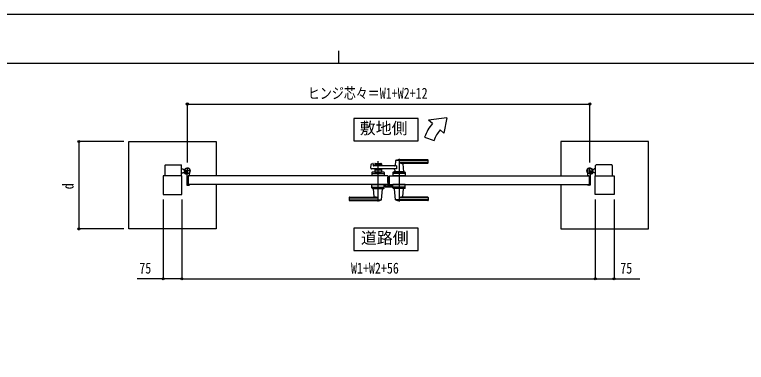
# Model space of a CAD drawing. Units: millimetres, scale not verified. Extents: x -4205 to 4205, y -2970 to 2970.
# Drawn here: x -1303 to 1628, y 1578 to 2970 of the extents above; entities that cross this region are included whole.
import ezdxf
from ezdxf.enums import TextEntityAlignment as Align

# ---------------------------------------------------------------- set-up
doc = ezdxf.new("R2010")
doc.units = ezdxf.units.MM
doc.header["$LTSCALE"] = 10
for name, color, linetype in [('0-3_USER1', 3, 'Continuous'), ('0-4_YKK_12', 2, 'Continuous'), ('0-5_YKK_13', 4, 'Continuous'), ('0-6_YKK_A1', 4, 'Continuous'), ('0-7_YKK_D', 6, 'Continuous'), ('0-8_YKK_ZWAK', 7, 'Continuous')]:
    doc.layers.add(name, color=color, linetype=linetype)
doc.styles.add('ＭＳ ゴシック', font='')
doc.styles.get('ＭＳ ゴシック').set_extended_font_data('MS Gothic')

msp = doc.modelspace()

# ---------------------------------------------------------------- linework, layer by layer
at = {"layer": '0-3_USER1'}
for points in [[(55.49, 2554.58), (55.49, 2465.33), (313.09, 2465.33), (313.09, 2554.58)], [(55.49, 2115.14), (55.49, 2025.89), (313.09, 2025.89), (313.09, 2115.14)]]:
    msp.add_lwpolyline(points, close=True, dxfattribs=at)
at = {"layer": '0-4_YKK_12'}
for p, q in [((153.02, 2221.55), (153.02, 2383.1)), ((237.02, 2392.55), (237.02, 2221.55))]:
    msp.add_line(p, q, dxfattribs=at)
at = {"layer": '0-5_YKK_13'}
for p, q in [((192.07, 2319.55), (192.02, 2319.55)), ((192.07, 2297.35), (192.07, 2319.55)), ((181.17, 2289.55), (181.17, 2282.14)), ((182.67, 2289.55), (181.17, 2289.55)), ((192.57, 2297.35), (192.07, 2297.35)), ((192.07, 2294.85), (192.07, 2290.55)), ((194.07, 2288.15), (194.07, 2295.85)), ((197.07, 2286.15), (196.07, 2286.15)), ((206.87, 2286.1), (197.57, 2286.1)), ((207.47, 2286.25), (207.37, 2286.15)), ((207.98, 2286.25), (207.47, 2286.25)), ((183.16, 2280.14), (206.98, 2280.14)), ((208.97, 2282.14), (208.97, 2285.25))]:
    msp.add_line(p, q, dxfattribs=at)
for centre, radius, start, end in [((191.57, 2294.85), 0.5, 0, 25.84591), ((191.07, 2290.55), 1, 341.80235, 0), ((192.57, 2295.85), 1.5, 0, 90)]:
    msp.add_arc(centre, radius, start, end, dxfattribs=at)
for centre, major_axis, ratio, start_param, end_param in [((196.07, 2288.15), (0, -2), 0.99863, 4.712389, 6.2831853), ((197.57, 2286.12), (-0.5, 0), 0.052408, 6.2831853, 7.8539816), ((206.87, 2286.12), (-0.5, 0), 0.052408, 1.5707963, 3.1415927), ((207.97, 2285.25), (-0.709, -0.709), 0.997265, 2.357564, 3.9256213), ((183.17, 2282.15), (1.42, 1.42), 0.997265, 2.357564, 3.9256213), ((206.97, 2282.15), (-1.42, 1.42), 0.997265, 2.357564, 3.9256213)]:
    msp.add_ellipse(centre, major_axis=major_axis, ratio=ratio, start_param=start_param, end_param=end_param, dxfattribs=at)
at = {"layer": '0-6_YKK_A1'}
for p, q in [((428.65, 2557.05), (355.44, 2547.04)), ((428.65, 2557.05), (416.73, 2495.62)), ((370.76, 2534.18), (355.44, 2547.04)), ((416.73, 2495.62), (401.4, 2508.47)), ((339.51, 2480.05), (377.09, 2466.37)), ((141.52, 2374.55), (164.52, 2374.55)), ((222.97, 2384.93), (221.27, 2365.86)), ((352.02, 2385.53), (223.23, 2385.53)), ((352.02, 2388.55), (237.02, 2388.55)), ((352.02, 2377.88), (237.02, 2377.88)), ((351.02, 2374.55), (252, 2374.55)), ((353.02, 2376.55), (353.02, 2387.55)), ((-700.98, 2366.05), (-700.98, 2324.55)), ((-698.98, 2368.05), (-635.98, 2368.05)), ((-633.98, 2324.55), (-633.98, 2366.05)), ((-633.98, 2353.05), (-628.98, 2353.05)), ((-626.48, 2350.55), (-628.98, 2353.05)), ((-626.48, 2350.55), (-620.79, 2350.55)), ((-610.98, 2331.55), (-610.98, 2357.55)), ((124.19, 2355.21), (125.41, 2370.61)), ((126.92, 2372.4), (132.34, 2373.75)), ((133.58, 2372.83), (133.97, 2365)), ((226.58, 2364.05), (134.97, 2364.05)), ((139.52, 2372.55), (139.52, 2364.05)), ((166.52, 2369.55), (139.52, 2369.55)), ((139.52, 2353.05), (139.52, 2339.55)), ((166.52, 2347.55), (139.52, 2347.55)), ((150.6, 2365.55), (141.52, 2365.55)), ((150.6, 2351.55), (141.52, 2351.55)), ((152.66, 2367.19), (151.31, 2365.84)), ((152.66, 2349.9), (151.31, 2351.26)), ((153.37, 2367.19), (154.72, 2365.84)), ((153.37, 2349.9), (154.72, 2351.26)), ((164.52, 2365.55), (155.43, 2365.55)), ((164.52, 2351.55), (155.43, 2351.55)), ((166.52, 2372.55), (166.52, 2364.05)), ((166.52, 2353.05), (166.52, 2339.55)), ((219.65, 2347.6), (219.05, 2340.86)), ((252.19, 2372.36), (254.99, 2340.87)), ((1001.02, 2331.55), (1001.02, 2357.55)), ((1016.52, 2350.55), (1010.83, 2350.55)), ((1016.52, 2350.55), (1019.02, 2353.05)), ((1024.02, 2353.05), (1019.02, 2353.05)), ((1024.02, 2324.55), (1024.02, 2366.05)), ((1089.02, 2368.05), (1026.02, 2368.05)), ((1091.02, 2366.05), (1091.02, 2324.55)), ((-633.98, 2336.05), (-628.98, 2336.05)), ((-626.48, 2338.55), (-628.98, 2336.05)), ((-626.48, 2338.55), (-621.78, 2338.55)), ((-597.98, 2344.55), (-623.98, 2344.55)), ((-622.53, 2333), (-612.47, 2343.05)), ((-619.3, 2338.13), (-620.06, 2337.37)), ((-619.7, 2338.66), (-616.28, 2342.07)), ((-615.82, 2341.61), (-619.3, 2338.13)), ((-617.4, 2336.23), (-618.16, 2335.47)), ((-613.92, 2339.71), (-617.4, 2336.23)), ((-613.46, 2339.24), (-616.87, 2335.83)), ((-616.28, 2342.07), (-613.46, 2339.24)), ((-612.98, 2329.61), (-612.98, 2289.05)), ((-607.98, 2324.55), (-607.98, 2289.55)), ((-607.68, 2324.85), (-603.48, 2324.85)), ((-602.98, 2325.35), (-602.98, 2334.39)), ((128.46, 2337.61), (128.02, 2324.55)), ((178.02, 2324.55), (128.02, 2324.55)), ((130.29, 2334.55), (175.75, 2334.55)), ((175.59, 2339.55), (130.45, 2339.55)), ((139.52, 2339.55), (166.52, 2339.55)), ((148.52, 2336.75), (148.52, 2339.55)), ((148.52, 2336.75), (157.52, 2336.75)), ((177.58, 2337.61), (178.02, 2324.55)), ((212.46, 2337.61), (212.02, 2324.55)), ((262.02, 2324.55), (212.02, 2324.55)), ((259.75, 2334.55), (214.29, 2334.55)), ((259.59, 2339.55), (214.45, 2339.55)), ((255.02, 2340.54), (219.02, 2340.54)), ((219.02, 2339.55), (219.02, 2340.54)), ((254.69, 2340.54), (219.35, 2340.54)), ((222.02, 2340.54), (219.85, 2340.54)), ((232.27, 2324.55), (241.77, 2324.55)), ((232.52, 2336.75), (232.52, 2339.55)), ((254.69, 2340.54), (252.02, 2340.54)), ((255.02, 2339.55), (255.02, 2340.54)), ((261.58, 2337.61), (262.02, 2324.55)), ((988.02, 2344.55), (1014.02, 2344.55)), ((993.02, 2325.35), (993.02, 2334.39)), ((997.72, 2324.85), (993.52, 2324.85)), ((998.02, 2324.55), (998.02, 2289.55)), ((1012.57, 2333), (1002.51, 2343.05)), ((1003.02, 2329.61), (1003.02, 2289.05)), ((1006.32, 2342.07), (1003.49, 2339.24)), ((1003.49, 2339.24), (1006.91, 2335.83)), ((1003.96, 2339.71), (1007.44, 2336.23)), ((1005.86, 2341.61), (1009.34, 2338.13)), ((1009.73, 2338.66), (1006.32, 2342.07)), ((1007.44, 2336.23), (1008.2, 2335.47)), ((1009.34, 2338.13), (1010.1, 2337.37)), ((1016.52, 2338.55), (1011.82, 2338.55)), ((1016.52, 2338.55), (1019.02, 2336.05)), ((1024.02, 2336.05), (1019.02, 2336.05)), ((-610.98, 2287.05), (-603.98, 2287.05)), ((-607.68, 2289.25), (-603.48, 2289.25)), ((-602.98, 2288.75), (-602.98, 2288.05)), ((128.46, 2276.48), (128.02, 2289.55)), ((128.02, 2289.55), (178.02, 2289.55)), ((177.58, 2276.48), (178.02, 2289.55)), ((212.46, 2276.48), (212.02, 2289.55)), ((262.02, 2289.55), (212.02, 2289.55)), ((261.58, 2276.48), (262.02, 2289.55)), ((993.02, 2288.75), (993.02, 2288.05)), ((997.72, 2289.25), (993.52, 2289.25)), ((1001.02, 2287.05), (994.02, 2287.05)), ((130.29, 2279.55), (175.75, 2279.55)), ((130.45, 2274.55), (175.59, 2274.55)), ((135.02, 2274.55), (135.02, 2273.55)), ((135.02, 2273.55), (171.02, 2273.55)), ((137.85, 2241.73), (135.04, 2273.22)), ((167.07, 2229.15), (170.99, 2273.22)), ((171.02, 2274.55), (171.02, 2273.55)), ((259.75, 2279.55), (214.29, 2279.55)), ((259.59, 2274.55), (214.45, 2274.55)), ((219.02, 2274.55), (219.02, 2273.55)), ((255.02, 2273.55), (219.02, 2273.55)), ((222.97, 2229.15), (219.05, 2273.22)), ((252.19, 2241.73), (255, 2273.22)), ((255.02, 2274.55), (255.02, 2273.55)), ((37.02, 2237.55), (37.02, 2226.55)), ((38.02, 2236.22), (153.02, 2236.22)), ((38.02, 2228.56), (166.81, 2228.56)), ((39.02, 2239.55), (138.04, 2239.55)), ((352.02, 2228.56), (223.23, 2228.56)), ((352.02, 2236.22), (237.02, 2236.22)), ((351.02, 2239.55), (252, 2239.55)), ((353.02, 2237.55), (353.02, 2226.55)), ((38.02, 2225.55), (153.02, 2225.55)), ((352.02, 2225.55), (237.02, 2225.55))]:
    msp.add_line(p, q, dxfattribs=at)
at = {"layer": '0-6_YKK_A1', "color": 7}
for p, q in [((183.02, 2289.25), (183.02, 2283.05)), ((184.52, 2289.55), (183.32, 2289.55)), ((184.02, 2283.35), (184.02, 2288.25)), ((184.32, 2288.55), (184.52, 2288.55)), ((192.32, 2296.55), (192.02, 2296.55)), ((192.02, 2295.05), (192.02, 2283.35)), ((193.32, 2285.35), (193.32, 2295.55)), ((184.02, 2282.05), (206.02, 2282.05)), ((191.72, 2283.05), (184.32, 2283.05)), ((197.72, 2283.35), (195.32, 2283.35)), ((198.02, 2284.85), (198.02, 2283.65)), ((200.22, 2285.85), (199.02, 2285.85)), ((199.02, 2283.65), (199.02, 2284.55)), ((199.32, 2284.85), (200.22, 2284.85)), ((205.72, 2283.35), (199.32, 2283.35)), ((200.52, 2285.15), (200.52, 2285.55)), ((204.52, 2285.55), (204.52, 2285.15)), ((206.02, 2285.85), (204.82, 2285.85)), ((204.82, 2284.85), (205.72, 2284.85)), ((206.02, 2284.55), (206.02, 2283.65)), ((207.02, 2283.05), (207.02, 2284.85))]:
    msp.add_line(p, q, dxfattribs=at)
at = {"layer": '0-6_YKK_A1'}
for points in [[(-845.48, 2462.05), (-495.48, 2462.05), (-495.48, 2324.55)], [(-495.48, 2289.55), (-495.48, 2112.05), (-845.48, 2112.05), (-845.48, 2462.05)], [(1235.52, 2462.05), (885.52, 2462.05), (885.52, 2324.55)], [(885.52, 2289.55), (885.52, 2112.05), (1235.52, 2112.05), (1235.52, 2462.05)], [(226.58, 2364.05), (226.58, 2353.05), (126.19, 2353.05)], [(-620.53, 2337.83), (-621.59, 2338.89), (-622.31, 2337.63)], [(-622.26, 2336.24), (-620.21, 2336.94), (-618.97, 2336.56)], [(-616.87, 2335.83), (-617.7, 2335), (-620.53, 2337.83), (-619.7, 2338.66)], [(-619.29, 2333.27), (-618.58, 2335.32), (-618.97, 2336.56)], [(-617.7, 2335), (-616.64, 2333.94), (-617.9, 2333.21)], [(192.02, 2324.55), (192.02, 2289.55), (-607.98, 2289.55)], [(192.02, 2324.55), (-607.98, 2324.55), (-607.98, 2289.55)], [(148.52, 2336.75), (157.52, 2336.75), (157.52, 2339.55)], [(198.02, 2324.55), (198.02, 2289.55), (998.02, 2289.55)], [(198.02, 2324.55), (998.02, 2324.55), (998.02, 2289.55)], [(232.52, 2336.75), (241.52, 2336.75), (241.52, 2339.55)], [(1007.74, 2335), (1006.68, 2333.94), (1007.94, 2333.21)], [(1006.91, 2335.83), (1007.74, 2335), (1010.57, 2337.83), (1009.73, 2338.66)], [(1009.33, 2333.27), (1008.62, 2335.32), (1009, 2336.56)], [(1012.3, 2336.24), (1010.25, 2336.94), (1009, 2336.56)], [(1010.57, 2337.83), (1011.63, 2338.89), (1012.35, 2337.63)]]:
    msp.add_lwpolyline(points, dxfattribs=at)
for points in [[(-707.98, 2249.55), (-632.98, 2249.55), (-632.98, 2324.55), (-707.98, 2324.55)], [(1098.02, 2249.55), (1023.02, 2249.55), (1023.02, 2324.55), (1098.02, 2324.55)]]:
    msp.add_lwpolyline(points, close=True, dxfattribs=at)
for centre, radius in [((-610.98, 2344.55), 11.5), ((-610.98, 2344.55), 10.35), ((1001.02, 2344.55), 11.5), ((1001.02, 2344.55), 10.35)]:
    msp.add_circle(centre, radius, dxfattribs=at)
for centre, radius, start, end in [((508.65, 2418.48), 180, 140, 160), ((508.65, 2418.48), 140, 140, 160), ((141.52, 2372.55), 2, 90, 180), ((164.52, 2372.55), 2, 0, 90), ((223.96, 2384.86), 1, 113.30607, 174.91858), ((237.02, 2354.55), 34, 90, 113.30607), ((250.81, 2404.52), 30, 242.63879, 272.27092), ((254.18, 2372.55), 2, 90, 185.08142), ((351.02, 2376.55), 2, 270, 0), ((352.02, 2387.55), 1, 0, 90), ((352.02, 2384.53), 1, 0, 90), ((352.02, 2378.88), 1, 270, 0), ((-698.98, 2366.05), 2, 90, 180), ((-635.98, 2366.05), 2, 360, 90), ((-610.98, 2344.55), 11.5, 321.98772, 244.89722), ((126.19, 2355.05), 2, 175.49449, 270), ((127.4, 2370.46), 2, 104.03624, 175.49449), ((132.58, 2372.78), 1, 2.86241, 104.03624), ((134.97, 2365.05), 1, 182.86241, 270), ((141.52, 2367.55), 2, 180, 270), ((141.52, 2349.55), 2, 90, 180), ((150.6, 2366.55), 1, 270, 315), ((150.6, 2350.55), 1, 45, 90), ((153.02, 2366.84), 0.5, 45, 135), ((153.02, 2350.26), 0.5, 225, 315), ((155.43, 2366.55), 1, 225, 270), ((155.43, 2350.55), 1, 90, 135), ((164.52, 2367.55), 2, 270, 0), ((164.52, 2349.55), 2, 0, 90), ((214.67, 2348.04), 5, 354.91858, 90), ((219.28, 2366.04), 2, 270, 354.91858), ((1001.02, 2344.55), 11.5, 295.10278, 218.01228), ((1026.02, 2366.05), 2, 90, 180), ((1089.02, 2366.05), 2, 0, 90), ((-621.19, 2336.98), 1.3, 150, 210.9647), ((-614.59, 2340.94), 9, 210.9647, 239.0353), ((-618.55, 2334.34), 1.3, 239.0353, 300), ((-617.98, 2329.61), 5, 0.00002, 64.89722), ((-607.68, 2324.55), 0.3, 90, 180), ((-603.48, 2325.35), 0.5, 270, 360), ((-597.98, 2334.39), 5, 141.98772, 180), ((130.29, 2332.55), 2, 90, 178.09085), ((130.45, 2337.55), 2, 90, 178.09085), ((153.02, 2327.14), 10.61, 64.90378, 115.09622), ((175.59, 2337.55), 2, 1.90915, 90), ((175.75, 2332.55), 2, 1.90915, 90), ((214.29, 2332.55), 2, 90, 178.09085), ((214.45, 2337.55), 2, 90, 178.09085), ((219.35, 2340.84), 0.3, 174.91858, 270), ((237.02, 2327.14), 10.61, 64.90378, 115.09622), ((254.69, 2340.84), 0.3, 270, 5.08142), ((259.59, 2337.55), 2, 1.90915, 90), ((259.75, 2332.55), 2, 1.90915, 90), ((988.02, 2334.39), 5, 0, 38.01228), ((993.52, 2325.35), 0.5, 180, 270), ((997.72, 2324.55), 0.3, 0, 90), ((1008.02, 2329.61), 5, 115.10278, 179.99998), ((1008.59, 2334.34), 1.3, 240, 300.9647), ((1004.63, 2340.94), 9, 300.9647, 329.0353), ((1011.23, 2336.98), 1.3, 329.0353, 30), ((-610.98, 2289.05), 2, 180, 270), ((-607.68, 2289.55), 0.3, 180, 270), ((-603.98, 2288.05), 1, 270, 360), ((-603.48, 2288.75), 0.5, 360, 90), ((993.52, 2288.75), 0.5, 90, 180), ((994.02, 2288.05), 1, 180, 270), ((997.72, 2289.55), 0.3, 270, 0), ((1001.02, 2289.05), 2, 270, 0), ((130.29, 2281.55), 2, 181.90915, 270), ((130.45, 2276.55), 2, 181.90915, 270), ((135.34, 2273.25), 0.3, 90, 185.08142), ((170.69, 2273.25), 0.3, 354.91858, 90), ((175.59, 2276.55), 2, 270, 358.09085), ((175.75, 2281.55), 2, 270, 358.09085), ((214.29, 2281.55), 2, 181.90915, 270), ((214.45, 2276.55), 2, 181.90915, 270), ((219.35, 2273.25), 0.3, 90, 185.08142), ((254.7, 2273.25), 0.3, 354.91858, 90), ((259.59, 2276.55), 2, 270, 358.09085), ((259.75, 2281.55), 2, 270, 358.09085), ((39.02, 2237.55), 2, 90, 180), ((38.02, 2235.22), 1, 90, 180), ((38.02, 2229.56), 1, 180, 270), ((135.85, 2241.55), 2, 270, 5.08142), ((139.23, 2209.57), 30, 62.63879, 92.27092), ((153.02, 2259.55), 34, 270, 293.30607), ((166.07, 2229.24), 1, 293.30607, 354.91858), ((223.97, 2229.24), 1, 185.08142, 246.69393), ((237.02, 2259.55), 34, 246.69393, 270), ((250.81, 2209.57), 30, 87.72908, 117.36121), ((254.19, 2241.55), 2, 174.91858, 270), ((351.02, 2237.55), 2, 0, 90), ((352.02, 2235.22), 1, 0, 90), ((352.02, 2229.56), 1, 270, 0), ((38.02, 2226.55), 1, 180, 270), ((352.02, 2226.55), 1, 270, 0)]:
    msp.add_arc(centre, radius, start, end, dxfattribs=at)
at = {"layer": '0-6_YKK_A1', "color": 7}
for centre, radius, start, end in [((183.32, 2289.25), 0.3, 90.00137, 180), ((184.32, 2288.25), 0.3, 90.00137, 180), ((184.52, 2289.05), 0.5, 0, 90), ((184.52, 2289.05), 0.5, 270, 0), ((192.32, 2295.55), 1, 0, 90), ((184.02, 2283.05), 1, 180.00137, 270.00137), ((184.32, 2283.35), 0.3, 180.00137, 270.00137), ((191.72, 2283.35), 0.3, 270.00137, 0), ((195.32, 2285.35), 2, 180.00137, 270.00137), ((197.72, 2283.65), 0.3, 270.00137, 0), ((199.02, 2284.85), 1, 90, 180), ((199.32, 2284.55), 0.3, 90.00137, 180.00291), ((199.32, 2283.65), 0.3, 180.00137, 270.00137), ((200.22, 2285.55), 0.3, 359.99709, 90.00137), ((200.22, 2285.15), 0.3, 270.00137, 0), ((204.82, 2285.55), 0.3, 90.00137, 180), ((204.82, 2285.15), 0.3, 180.00137, 270.00137), ((205.72, 2284.55), 0.3, 0, 90.00137), ((205.72, 2283.65), 0.3, 270.00137, 0), ((206.02, 2284.85), 1, 0, 90), ((206.02, 2283.05), 1, 270, 0)]:
    msp.add_arc(centre, radius, start, end, dxfattribs=at)
at = {"layer": '0-7_YKK_D'}
for p, q in [((-610.98, 2377.55), (-610.98, 2613.05)), ((-610.98, 2612.05), (1001.02, 2612.05)), ((1001.02, 2377.55), (1001.02, 2613.05)), ((-865.48, 2462.05), (-1046.5, 2462.05)), ((-1045.5, 2462.05), (-1045.5, 2112.05)), ((-707.98, 2229.55), (-707.98, 1911.05)), ((-632.98, 2229.55), (-632.98, 1911.05)), ((-632.98, 2229.55), (-632.98, 1911.05)), ((1023.02, 2229.55), (1023.02, 1911.05)), ((1023.02, 2229.55), (1023.02, 1911.05)), ((1098.02, 2229.55), (1098.02, 1911.05)), ((-865.48, 2112.05), (-1046.5, 2112.05)), ((-632.98, 1912.05), (1023.02, 1912.05))]:
    msp.add_line(p, q, dxfattribs=at)
for points in [[(-632.98, 1912.05), (-707.98, 1912.05), (-811.38, 1912.05)], [(1023.02, 1912.05), (1098.02, 1912.05), (1201.42, 1912.05)]]:
    msp.add_lwpolyline(points, dxfattribs=at)
for centre in [(-610.98, 2612.05), (1001.02, 2612.05), (-1045.5, 2462.05), (-1045.5, 2112.05), (-707.98, 1912.05), (-632.98, 1912.05), (-632.98, 1912.05), (1023.02, 1912.05), (1023.02, 1912.05), (1098.02, 1912.05)]:
    msp.add_circle(centre, 4.25, dxfattribs=at)
at = {"layer": '0-8_YKK_ZWAK'}
for p, q in [((-4.98, 2825), (-4.98, 2775)), ((3895.02, 2775), (-3904.98, 2775))]:
    msp.add_line(p, q, dxfattribs=at)
msp.add_lwpolyline([(-4205, -2970), (4205, -2970), (4205, 2970), (-4205, 2970)], close=True, dxfattribs=at)

# ---------------------------------------------------------------- texts
at = {"layer": '0-3_USER1', "style": 'ＭＳ ゴシック'}
for s, p in [('敷地側', (79.87, 2478.08)), ('道路側', (84.21, 2038.64))]:
    msp.add_text(s, height=46.74, dxfattribs=at).set_placement(p, align=Align.BOTTOM_LEFT)
at = {"layer": '0-7_YKK_D', "style": 'ＭＳ ゴシック', "width": 0.8}
for s, p in [('ヒンジ芯々＝W1+W2+12', (-128.18, 2620.05)), ('75', (-803.38, 1920.05)), ('W1+W2+56', (44.62, 1920.05)), ('75', (1123.02, 1920.05))]:
    msp.add_text(s, height=43.99, dxfattribs=at).set_placement(p, align=Align.BOTTOM_LEFT)
msp.add_text('d', height=43.99, rotation=90, dxfattribs=at).set_placement((-1053.5, 2271.05), align=Align.BOTTOM_LEFT)

doc.saveas('drawing.dxf')
